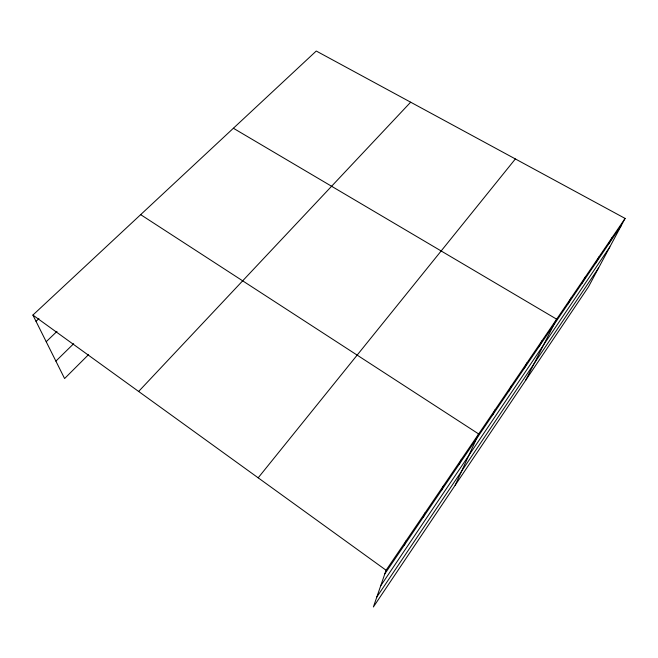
<?xml version="1.0" encoding="UTF-8"?>
<svg xmlns="http://www.w3.org/2000/svg" width="658" height="658" viewBox="0 0 658 658"><rect width="100%" height="100%" fill="white"/><g stroke="black" fill="none" stroke-linecap="round" stroke-linejoin="round"><path stroke-width="0.99" d="M625.1 218.423L386.082 570.231L373.382 606.972L588.499 286.806L625.1 218.423L316.259 51.028L32.9 315.067L64.591 378.539L88.591 354.58M404.44 544.989L405.961 540.975M423.365 517.098L425.117 512.771M441.641 490.169L443.599 485.571M459.276 464.178L461.439 459.317M455.139 485.3L478.662 433.959L140.664 214.648M492.801 414.779L495.31 409.457M508.741 391.288L511.406 385.769M524.171 368.554L526.976 362.846M539.108 346.544L542.052 340.663M525.52 380.538L556.643 319.179L233.376 128.252M568.027 303.922L571.21 297.737M582.026 283.302L585.324 276.969M595.597 263.307L598.994 256.85M608.757 243.912L612.244 237.341M376.82 597.02L598.632 267.864M380.694 585.826L609.834 246.939M384.807 573.916L621.53 225.094M258.183 477.823L515.37 158.948M138.641 391.452L410.658 102.187M55.897 361.11L73.655 343.715M46.208 341.724L56.999 331.369M36.026 321.326L38.945 318.595M32.9 315.067L386.082 570.231"/></g></svg>
